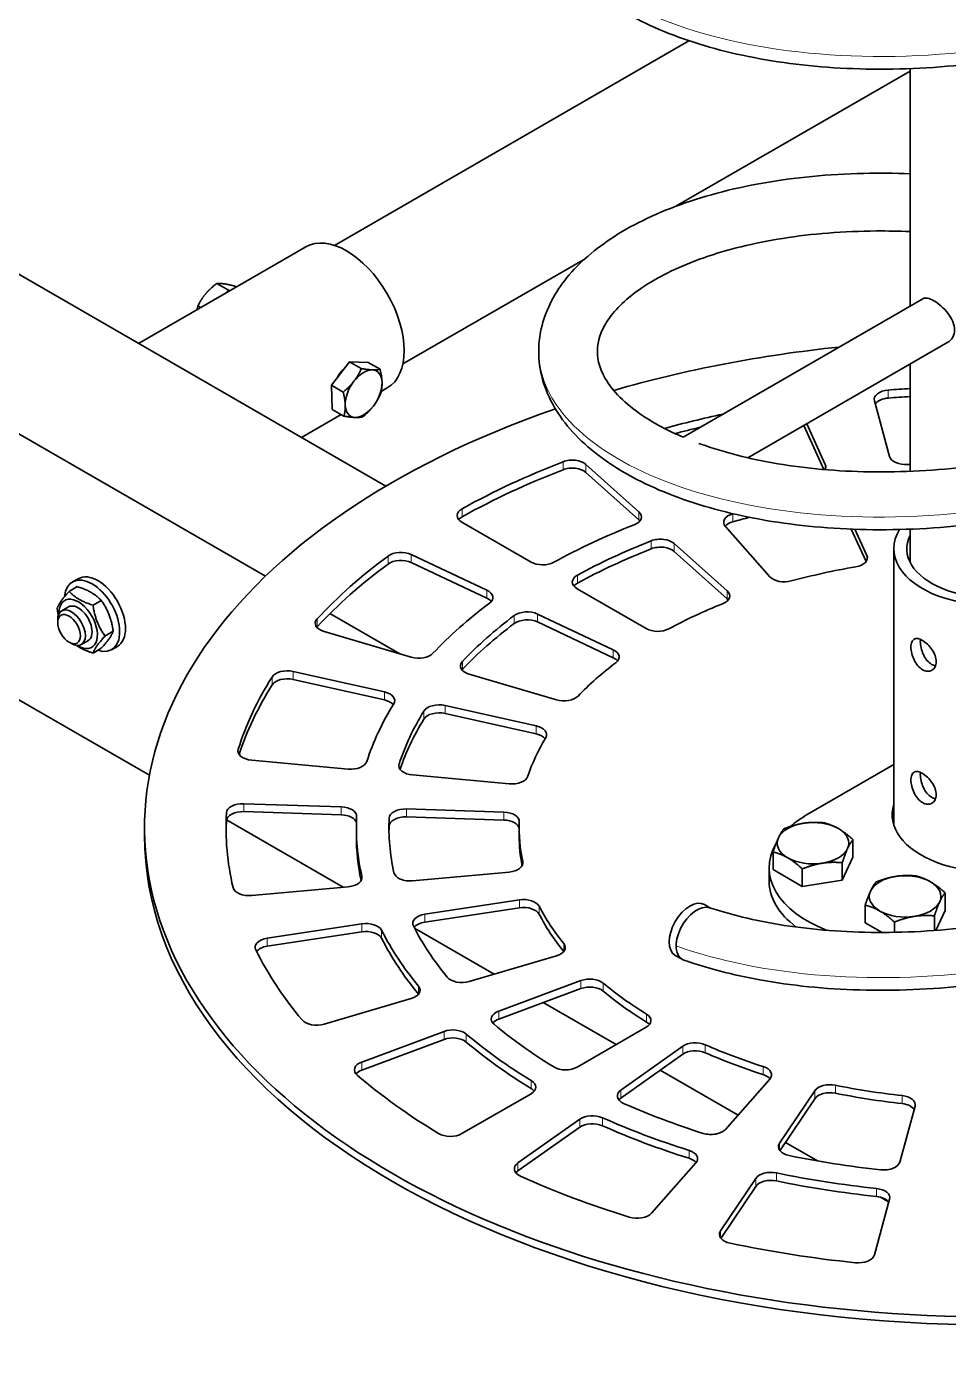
# Model space of a CAD drawing. Header units: millimetres. Extents: x 150 to 6235, y 143 to 4395.
# Drawn here: x 4403.5 to 4686.6, y 1316.3 to 1721.7 of the extents above; entities that cross this region are included whole.
import ezdxf

# ---------------------------------------------------------------- set-up
doc = ezdxf.new("R2010")
doc.units = ezdxf.units.MM
doc.header["$LTSCALE"] = 15
doc.layers.add('AM_0', color=7, linetype='Continuous', lineweight=35)
doc.layers.add('AM_TANG', color=171, linetype='Continuous', lineweight=18, true_color=0x8080ff)

msp = doc.modelspace()

# ---------------------------------------------------------------- linework, layer by layer
at = {"layer": 'AM_0'}
for p, q in [((4606.891, 1717.317), (4498.058, 1654.482)), ((4674.766, 1708.007), (4602.83, 1666.475)), ((4674.766, 1635.847), (4674.766, 1708.76)), ((4296.715, 1705.865), (4513.809, 1580.525)), ((4249.326, 1684.235), (4476.849, 1552.874)), ((4144.644, 1663.023), (4441.275, 1491.763)), ((4437.885, 1624.36), (4489.276, 1654.03)), ((4574.966, 1650.387), (4519.058, 1618.109)), ((4465.515, 1640.701), (4461.919, 1642.777)), ((4467.933, 1641.708), (4467.459, 1641.982)), ((4465.515, 1640.701), (4464.881, 1639.946)), ((4466.055, 1640.624), (4465.515, 1640.701)), ((4678.653, 1638.092), (4605.058, 1595.602)), ((4457.017, 1635.406), (4456.152, 1635.905)), ((4686.378, 1624.712), (4624.965, 1589.255)), ((4497.141, 1611.529), (4502.682, 1618.722)), ((4502.682, 1618.722), (4508.448, 1618.508)), ((4502.682, 1618.722), (4506.278, 1616.646)), ((4508.448, 1618.508), (4512.044, 1616.431)), ((4674.766, 1585.104), (4674.766, 1618.008)), ((4497.367, 1604.121), (4497.141, 1611.529)), ((4497.141, 1611.529), (4500.737, 1609.453)), ((4512.419, 1609.657), (4514.276, 1610.729)), ((4668.489, 1589.625), (4663.794, 1606.737)), ((4487.885, 1595.492), (4500.098, 1602.544)), ((4497.367, 1604.121), (4500.963, 1602.045)), ((4648.337, 1585.653), (4642.153, 1599.179)), ((4643.039, 1599.69), (4648.739, 1587.224)), ((4575.249, 1587.223), (4591.498, 1572.657)), ((4591.498, 1570.208), (4575.249, 1584.773)), ((4558.389, 1557.237), (4537.17, 1569.487)), ((4631.705, 1552.733), (4618.079, 1568.173)), ((4661.251, 1557.406), (4656.706, 1567.348)), ((4657.845, 1567.306), (4661.505, 1559.301)), ((4674.766, 1557.222), (4674.766, 1567.342)), ((4602.332, 1562.947), (4618.585, 1548.378)), ((4669.766, 1476.52), (4669.766, 1561.345)), ((4521.606, 1559.545), (4544.856, 1548.592)), ((4544.856, 1546.142), (4521.606, 1557.095)), ((4618.585, 1545.929), (4602.332, 1560.497)), ((4416.578, 1548.242), (4419.112, 1549.705)), ((4419.408, 1552.141), (4417.641, 1551.12)), ((4593.759, 1536.816), (4572.536, 1549.069)), ((4423.926, 1543.999), (4426.461, 1545.462)), ((4416.398, 1543.475), (4414.329, 1542.28)), ((4496.677, 1541.427), (4518.114, 1529.05)), ((4560.357, 1541.289), (4583.611, 1530.333)), ((4413.086, 1538.657), (4413.086, 1539.534)), ((4583.611, 1527.884), (4560.357, 1538.839)), ((4416.57, 1532.623), (4417.329, 1532.185)), ((4422.398, 1533.083), (4420.329, 1531.888)), ((4427.601, 1534.529), (4430.135, 1535.992)), ((4521.62, 1528.018), (4494.883, 1535.884)), ((4423.926, 1529.302), (4426.461, 1530.765)), ((4431.408, 1531.356), (4429.641, 1530.336)), ((4485.402, 1523.651), (4513.377, 1517.382)), ((4513.377, 1514.933), (4485.402, 1521.202)), ((4566.189, 1514.907), (4539.447, 1522.774)), ((4532.028, 1513.202), (4560.008, 1506.932)), ((4560.008, 1504.483), (4532.028, 1510.753)), ((4502.29, 1493.67), (4472.651, 1496.381)), ((4551.695, 1489.153), (4522.051, 1491.863)), ((4643.197, 1479.695), (4669.766, 1495.034)), ((4470.182, 1483.055), (4500.143, 1482.084)), ((4500.143, 1479.634), (4470.182, 1480.606)), ((4520.118, 1481.436), (4550.085, 1480.465)), ((4439.766, 1473.163), (4439.766, 1475.613)), ((4464.944, 1478.098), (4500.767, 1457.415)), ((4504.766, 1475.613), (4504.766, 1473.163)), ((4550.085, 1478.015), (4520.118, 1478.987)), ((4554.766, 1475.613), (4554.766, 1473.163)), ((4657.234, 1466.61), (4657.234, 1472.014)), ((4632.696, 1462.814), (4632.696, 1468.218)), ((4657.234, 1466.61), (4653.947, 1459.527)), ((4653.947, 1459.527), (4653.947, 1464.93)), ((4551.695, 1462.072), (4522.051, 1459.362)), ((4631.482, 1459.283), (4631.482, 1463.365)), ((4641.678, 1457.629), (4632.696, 1462.814)), ((4641.678, 1457.629), (4641.678, 1463.032)), ((4653.947, 1459.527), (4641.678, 1457.629)), ((4502.29, 1457.555), (4472.651, 1454.844)), ((4685.518, 1450.28), (4685.518, 1455.684)), ((4525.794, 1449.1), (4554.814, 1453.523)), ((4611.676, 1452.074), (4613.528, 1451.004)), ((4660.98, 1446.484), (4660.98, 1451.888)), ((4554.814, 1451.073), (4525.794, 1446.651)), ((4682.231, 1444.118), (4682.231, 1448.6)), ((4685.518, 1450.28), (4682.674, 1444.151)), ((4477.435, 1441.73), (4506.449, 1446.152)), ((4506.449, 1443.703), (4477.435, 1439.281)), ((4522.637, 1444.789), (4547.058, 1430.69)), ((4666.15, 1443.5), (4660.98, 1446.484)), ((4669.962, 1443.54), (4669.962, 1446.702)), ((4566.189, 1436.318), (4539.447, 1428.451)), ((4602.676, 1436.485), (4604.797, 1435.261)), ((4548.499, 1419.359), (4573.732, 1428.743)), ((4521.62, 1423.207), (4494.883, 1415.341)), ((4573.732, 1426.293), (4548.499, 1416.91)), ((4562.139, 1421.982), (4584.507, 1409.068)), ((4506.451, 1403.722), (4531.679, 1413.104)), ((4593.759, 1414.409), (4572.536, 1402.156)), ((4531.679, 1410.655), (4506.451, 1401.273)), ((4586.011, 1395.125), (4604.986, 1408.551)), ((4604.986, 1406.101), (4586.011, 1392.675)), ((4598.093, 1401.224), (4621.957, 1387.446)), ((4631.705, 1398.492), (4618.079, 1383.052)), ((4634.658, 1378.769), (4645.519, 1394.923)), ((4558.389, 1393.988), (4537.17, 1381.738)), ((4645.519, 1392.474), (4634.785, 1376.508)), ((4676.314, 1390.124), (4671.619, 1373.009)), ((4554.391, 1372.752), (4573.362, 1386.175)), ((4573.362, 1383.726), (4554.391, 1370.302)), ((4636.496, 1379.053), (4646.378, 1373.347)), ((4608.996, 1372.76), (4595.373, 1357.323)), ((4616.561, 1351.849), (4627.419, 1368.001)), ((4627.419, 1365.551), (4616.687, 1349.588)), ((4665.646, 1362.223), (4668.09, 1360.812)), ((4668.489, 1361.6), (4663.794, 1344.488))]:
    msp.add_line(p, q, dxfattribs=at)
for centre, major_axis, start_param, end_param in [((4501.776, 1632.38), (-12.5, 21.651), 3.1415927, 6.2831853), ((4699.766, 1475.613), (260, 0), 1.7516944, 2.0331503), ((4502.483, 1611.559), (3.658, 6.335), 1.1462618, 1.5407614), ((4507.009, 1608.946), (4, 6.928), 0.296314, 1.3435116), ((4507.009, 1608.946), (4, 6.928), 5.5323018, 6.5794994), ((4507.009, 1608.946), (-4, -6.928), 4.4851042, 5.5323018), ((4507.009, 1608.946), (4, 6.928), 4.4851042, 5.5323018), ((4668.733, 1607.189), (-5, 0), 4.8477278, 6.4402649), ((4699.766, 1475.613), (235, 0), 1.677381, 1.7061351), ((4699.766, 1475.613), (260, 0), 2.111803, 7.328423), ((4507.009, 1608.946), (-4, -6.928), 5.5323018, 6.5794994), ((4668.733, 1604.739), (-5, 0), 4.8477278, 5.9191426), ((4699.766, 1473.163), (-235, 0), 4.8189737, 4.8477278), ((4507.009, 1608.946), (-4, -6.928), 0.296314, 1.3435116), ((4699.766, 1475.613), (235, 0), 1.9294469, 2.0122718), ((4699.766, 1473.163), (-235, 0), 5.1030111, 5.13868), ((4673.427, 1590.077), (-5, 0), 0.1570796, 1.7028734), ((4699.766, 1475.613), (235, 0), 2.164766, 2.3344536), ((4699.766, 1473.163), (-235, 0), 5.3063586, 5.4760463), ((4571.045, 1585.659), (-5, 0), 3.7138215, 5.3063586), ((4571.045, 1583.21), (5, 0), 0.5722288, 2.164766), ((4643.904, 1586.487), (5, 0), 5.9795516, 6.5412549), ((4699.766, 1475.613), (-195, 0), 4.8409479, 4.844466), ((4540.705, 1571.529), (-5, 0), 5.4760463, 7.0685835), ((4540.705, 1569.079), (5, 0), 2.3344536, 2.7034436), ((4587.295, 1571.094), (5, 0), 5.3096204, 6.8554141), ((4587.295, 1568.645), (5, 0), 0.438149, 0.5722288), ((4622.534, 1569.483), (-5, 0), 5.1592768, 6.7544242), ((4622.534, 1567.034), (5, 0), 2.0142539, 2.7034436), ((4699.766, 1473.163), (-185, 0), 5.1256799, 5.1558465), ((4699.766, 1561.345), (-30, 0), 5.9357608, 10.0104635), ((4699.766, 1475.613), (-195, 0), 5.3096204, 5.4727845), ((4699.766, 1561.345), (26, 0), 2.8633458, 6.5614321), ((4699.766, 1475.613), (185, 0), 2.1708065, 2.3284131), ((4699.766, 1473.163), (-185, 0), 5.3123992, 5.4700058), ((4598.129, 1561.383), (-5, 0), 3.7138215, 5.3123992), ((4598.129, 1558.934), (5, 0), 0.5722288, 2.1708065), ((4699.766, 1475.613), (235, 0), 2.4789253, 2.6486129), ((4699.766, 1473.163), (-235, 0), 5.6205179, 5.7902056), ((4518.444, 1557.308), (-5, 0), 4.0279807, 5.6205179), ((4518.444, 1554.859), (5, 0), 0.8863881, 2.4789253), ((4561.924, 1559.278), (5, 0), 3.9269908, 5.4727845), ((4656.671, 1558.564), (5, 0), 5.003798, 6.5412549), ((4423.641, 1540.728), (-6, 10.392), 2.5616906, 6.9612757), ((4425.408, 1541.749), (-6, 10.392), 3.1415927, 6.2831853), ((4576.071, 1551.11), (-5, 0), 5.4700058, 7.0685835), ((4636.16, 1554.044), (5, 0), 3.6128316, 5.1502884), ((4699.766, 1475.613), (-145, 0), 5.003798, 5.1502884), ((4541.695, 1546.355), (5, 0), 5.6237797, 7.1695734), ((4576.071, 1548.661), (5, 0), 2.3284131, 2.7034436), ((4419.398, 1538.279), (4.15, -7.188), 5.4676953, 10.240268), ((4699.766, 1475.613), (-195, 0), 5.6237797, 5.7869438), ((4541.695, 1543.905), (5, 0), 0.438149, 0.8863881), ((4614.381, 1546.815), (5, 0), 5.3179573, 6.8554141), ((4614.381, 1544.366), (5, 0), 0.438149, 0.5722288), ((4417.329, 1537.084), (3, -5.196), 5.4978803, 10.210083), ((4419.398, 1538.279), (3, -5.196), 6.2747142, 9.4332491), ((4699.766, 1475.613), (185, 0), 2.4849658, 2.6425724), ((4557.196, 1539.052), (-5, 0), 4.0279807, 5.6265584), ((4699.766, 1475.613), (-145, 0), 5.3179573, 5.4644476), ((4497.153, 1538.456), (-5, 0), 5.7902056, 7.3827427), ((4497.153, 1536.007), (5, 0), 2.6486129, 2.7034436), ((4699.766, 1473.163), (-185, 0), 5.6265584, 5.7841651), ((4557.196, 1536.603), (5, 0), 0.8863881, 2.4849658), ((4597.294, 1538.857), (5, 0), 3.9269908, 5.4644476), ((4523.89, 1530.591), (5, 0), 4.2411501, 5.7869438), ((4580.45, 1528.097), (5, 0), 5.6321166, 7.1695734), ((4541.717, 1525.346), (-5, 0), 5.7841651, 7.3827427), ((4541.717, 1522.897), (5, 0), 2.6425724, 2.7034436), ((4699.766, 1475.613), (-145, 0), 5.6321166, 5.7786069), ((4580.45, 1525.647), (5, 0), 0.438149, 0.8863881), ((4699.766, 1475.613), (-235, 0), 5.9346772, 6.1043648), ((4483.593, 1520.96), (-5, 0), 4.34214, 5.9346772), ((4483.593, 1518.51), (-5, 0), 4.34214, 5.9346772), ((4699.766, 1473.163), (-235, 0), 5.9346772, 6.0978726), ((4511.567, 1514.691), (5, 0), 5.9379389, 7.4837327), ((4568.459, 1517.48), (5, 0), 4.2411501, 5.7786069), ((4699.766, 1475.613), (-195, 0), 5.9379389, 6.1011031), ((4511.567, 1512.241), (5, 0), 0.4318464, 1.2005474), ((4530.219, 1510.511), (-5, 0), 4.34214, 5.9407177), ((4699.766, 1475.613), (-185, 0), 5.9407177, 6.0983243), ((4699.766, 1473.163), (-185, 0), 5.9407177, 6.0903264), ((4530.219, 1508.062), (-5, 0), 4.34214, 5.9407177), ((4558.199, 1504.241), (5, 0), 5.9462758, 7.4837327), ((4558.199, 1501.791), (5, 0), 0.4305223, 1.2005474), ((4699.766, 1475.613), (-145, 0), 5.9462758, 6.0927662), ((4473.433, 1499.232), (-5, 0), 6.1043648, 7.696902), ((4503.072, 1496.522), (5, 0), 4.5553093, 6.1011031), ((4522.833, 1494.715), (-5, 0), 6.0983243, 7.696902), ((4552.477, 1492.004), (5, 0), 4.5553093, 6.0927662), ((4699.766, 1475.613), (-235, 0), 6.2488364, 6.4185241), ((4469.902, 1480.173), (-5, 0), 4.6562993, 6.2488364), ((4469.902, 1477.723), (-5, 0), 4.6562993, 6.2488364), ((4499.862, 1479.202), (5, 0), 6.2520982, 7.7978919), ((4499.862, 1476.752), (5, 0), 0.1744906, 1.5147066), ((4519.838, 1478.554), (-5, 0), 4.6562993, 6.254877), ((4549.805, 1477.583), (5, 0), 6.2604351, 7.7978919), ((4671.482, 1463.365), (40, 0), 2.3561945, 2.5594578), ((4699.766, 1479.695), (30.5, 0), 2.9602729, 6.4645051), ((4699.766, 1473.163), (-235, 0), 6.2488364, 6.2741583), ((4699.766, 1475.613), (-195, 0), 6.2520982, 6.4152623), ((4699.766, 1475.613), (-185, 0), 6.254877, 6.4124836), ((4699.766, 1473.163), (-185, 0), 6.254877, 6.2717185), ((4519.838, 1476.105), (-5, 0), 4.6562993, 6.254877), ((4549.805, 1475.133), (5, 0), 0.124686, 1.5147066), ((4699.766, 1475.613), (-145, 0), 6.2604351, 6.4069254), ((4644.965, 1470.918), (-11, 0), 4.9741884, 6.0213859), ((4644.965, 1470.918), (-11, 0), 3.9269908, 4.9741884), ((4699.766, 1475.613), (-30.5, 0), 6.1018655, 6.167005), ((4699.766, 1473.163), (260, 0), 3.1415927, 6.2831853), ((4699.766, 1473.163), (-195, 0), 0, 0.1221925), ((4699.766, 1473.163), (-145, 0), 0, 0.1098719), ((4644.965, 1470.918), (-11, 0), 6.0213859, 7.0685835), ((4644.965, 1470.918), (11, 0), 6.0213859, 7.0685835), ((4671.482, 1463.365), (-40, 0), 5.9574765, 7.2653936), ((4644.965, 1470.918), (11, 0), 4.9741884, 6.0213859), ((4550.913, 1464.924), (5, 0), 4.8694686, 6.4069254), ((4644.965, 1470.918), (11, 0), 3.9269908, 4.9741884), ((4501.508, 1460.406), (5, 0), 4.8694686, 6.4152623), ((4521.268, 1462.213), (-5, 0), 0.1292983, 1.727876), ((4673.249, 1454.588), (-11, 0), 4.9741884, 6.0213859), ((4673.249, 1454.588), (-11, 0), 3.9269908, 4.9741884), ((4471.869, 1457.696), (-5, 0), 0.1353388, 1.727876), ((4671.482, 1459.283), (-40, 0), 0, 0.6578343), ((4673.249, 1454.588), (-11, 0), 6.0213859, 7.0685835), ((4673.249, 1454.588), (11, 0), 6.0213859, 7.0685835), ((4556.09, 1450.731), (5, 0), 0.2914091, 1.8288659), ((4556.09, 1448.282), (5, 0), 0.2914091, 1.8288659), ((4699.766, 1475.613), (-145, 0), 0.2914091, 0.4378994), ((4607.176, 1444.28), (-4.5, -7.794), 3.1415927, 6.2831853), ((4609.297, 1443.055), (4.5, 7.794), 0.1186165, 3.249817), ((4609.297, 1443.055), (-4.5, -7.794), 3.2602091, 6.3914097), ((4673.249, 1454.588), (11, 0), 4.9741884, 6.0213859), ((4527.07, 1446.309), (-5, 0), 4.9704585, 6.5690362), ((4699.766, 1473.163), (-145, 0), 0.2914091, 0.4378908), ((4673.249, 1454.588), (11, 0), 3.9269908, 4.9741884), ((4507.725, 1443.361), (5, 0), 0.2830722, 1.8288659), ((4507.725, 1440.911), (5, 0), 0.2830722, 1.8288659), ((4699.766, 1475.613), (-195, 0), 0.2830722, 0.4462363), ((4699.766, 1475.613), (-185, 0), 0.2858509, 0.4434575), ((4527.07, 1443.859), (5, 0), 1.8288659, 2.7205314), ((4478.711, 1438.939), (-5, 0), 4.9704585, 6.5629957), ((4478.711, 1436.49), (5, 0), 1.8288659, 2.7221834), ((4699.766, 1473.163), (-195, 0), 0.2830722, 0.4462363), ((4563.919, 1438.89), (5, 0), 5.1836279, 6.7210847), ((4699.766, 1475.613), (-235, 0), 0.2798104, 0.4494981), ((4519.35, 1425.779), (5, 0), 5.1836279, 6.7294216), ((4537.177, 1431.023), (5, 0), 3.5850502, 5.1836279), ((4576.439, 1426.316), (-5, 0), 3.747161, 5.2846178), ((4576.439, 1423.866), (5, 0), 0.6055683, 2.1430252), ((4699.766, 1475.613), (145, 0), 3.747161, 3.8936513), ((4519.35, 1423.329), (5, 0), 0.438149, 0.4462363), ((4699.766, 1473.163), (-145, 0), 0.6055683, 0.7520587), ((4551.206, 1416.932), (-5, 0), 5.2846178, 6.8831955), ((4492.613, 1417.913), (5, 0), 3.5910907, 5.1836279), ((4551.206, 1414.483), (5, 0), 2.1430252, 2.7034436), ((4699.766, 1475.613), (-185, 0), 0.6000102, 0.7576168), ((4590.223, 1416.451), (5, 0), 5.4977871, 7.035244), ((4590.223, 1414.001), (5, 0), 0.438149, 0.7520587), ((4534.387, 1410.677), (-5, 0), 3.7388241, 5.2846178), ((4534.387, 1408.228), (5, 0), 0.5972314, 2.1430252), ((4699.766, 1475.613), (195, 0), 3.7388241, 3.9019882), ((4699.766, 1473.163), (-195, 0), 0.5972314, 0.7603956), ((4608.86, 1406.726), (-5, 0), 4.0613203, 5.5987771), ((4608.86, 1404.276), (5, 0), 0.9197276, 2.4571844), ((4699.766, 1475.613), (145, 0), 4.0613203, 4.2078106), ((4509.159, 1401.296), (-5, 0), 5.2846178, 6.877155), ((4699.766, 1473.163), (-145, 0), 0.9197276, 1.0662179), ((4509.159, 1398.846), (5, 0), 2.1430252, 2.7034436), ((4699.766, 1475.613), (-235, 0), 0.5939697, 0.7636573), ((4569, 1404.197), (5, 0), 3.8992095, 5.4977871), ((4627.25, 1399.803), (5, 0), 5.8119464, 7.3494032), ((4627.25, 1397.353), (5, 0), 0.438149, 1.0662179), ((4554.853, 1396.03), (5, 0), 5.4977871, 7.0435809), ((4554.853, 1393.58), (5, 0), 0.438149, 0.7603956), ((4589.885, 1393.3), (-5, 0), 5.5987771, 7.1973547), ((4650.18, 1393.879), (-5, 0), 4.3754795, 5.9129363), ((4650.18, 1391.429), (-5, 0), 4.3754795, 5.9129363), ((4699.766, 1475.613), (145, 0), 4.3754795, 4.5219698), ((4589.885, 1390.85), (5, 0), 2.4571844, 2.7034436), ((4699.766, 1475.613), (-185, 0), 0.9141694, 1.0717761), ((4699.766, 1473.163), (-145, 0), 1.2338869, 1.3803772), ((4671.375, 1390.575), (5, 0), 6.1261057, 7.6635625), ((4671.375, 1388.126), (5, 0), 0.3640427, 1.3803772), ((4577.236, 1384.35), (-5, 0), 4.0529833, 5.5987771), ((4699.766, 1475.613), (195, 0), 4.0529833, 4.2161475), ((4577.236, 1381.901), (5, 0), 0.9113907, 2.4571844), ((4699.766, 1473.163), (-195, 0), 0.9113907, 1.0745548), ((4613.624, 1384.363), (5, 0), 4.2133687, 5.8119464), ((4533.634, 1383.779), (5, 0), 3.90525, 5.4977871), ((4639.32, 1377.724), (-5, 0), 5.9129363, 7.511514), ((4604.541, 1374.071), (5, 0), 5.8119464, 7.3577401), ((4699.766, 1475.613), (-185, 0), 1.2283287, 1.3859353), ((4558.265, 1370.927), (-5, 0), 5.5987771, 7.1913142), ((4558.265, 1368.477), (5, 0), 2.4571844, 2.7034436), ((4604.541, 1371.621), (5, 0), 0.438149, 1.0745548), ((4632.08, 1366.956), (-5, 0), 4.3671426, 5.9129363), ((4666.68, 1373.46), (5, 0), 4.527528, 6.1261057), ((4699.766, 1475.613), (-235, 0), 0.9081289, 1.0778166), ((4632.08, 1364.507), (-5, 0), 4.3671426, 5.9129363), ((4699.766, 1475.613), (195, 0), 4.3671426, 4.5303067), ((4699.766, 1473.163), (-195, 0), 1.22555, 1.3887141), ((4663.55, 1362.051), (5, 0), 6.1261057, 7.6718994), ((4663.55, 1359.602), (5, 0), 0.3640427, 1.3887141), ((4590.918, 1358.634), (5, 0), 4.2194092, 5.8119464), ((4621.222, 1350.805), (-5, 0), 5.9129363, 7.5054735), ((4699.766, 1475.613), (-235, 0), 1.2222882, 1.3919759), ((4658.856, 1344.939), (5, 0), 4.5335685, 6.1261057)]:
    msp.add_ellipse(centre, major_axis=major_axis, ratio=0.5773503, start_param=start_param, end_param=end_param, dxfattribs=at)
msp.add_ellipse((4416.57, 1536.646), major_axis=(-2.463, 4.266), ratio=0.5773503, dxfattribs=at)
for points, knots in [([(4815.976, 1904.743), (4822.902, 1897.973), (4828.92, 1890.663), (4838.881, 1875.034), (4842.784, 1866.573), (4847.586, 1850.114), (4848.757, 1842.051), (4848.757, 1825.388), (4847.392, 1816.685), (4842.088, 1799.863), (4838.118, 1791.631), (4827.865, 1775.994), (4821.489, 1768.493), (4806.756, 1754.601), (4798.281, 1748.13), (4779.847, 1736.573), (4769.761, 1731.417), (4748.717, 1722.673), (4737.62, 1719.025), (4715.203, 1713.368), (4703.734, 1711.317), (4681.208, 1708.83), (4670.002, 1708.375), (4648.594, 1708.979), (4638.252, 1710.042), (4619.088, 1713.525), (4610.144, 1715.971), (4594.186, 1722.051), (4587.077, 1725.728), (4575.142, 1734.162), (4570.232, 1738.991), (4563.301, 1749.553), (4561.198, 1755.394), (4560.778, 1761.986), (4560.757, 1762.656), (4560.757, 1765.338), (4560.951, 1767.352), (4562.344, 1774.597), (4564.696, 1779.668), (4571.569, 1788.999), (4576.203, 1793.317), (4587.672, 1801.25), (4594.734, 1804.845), (4610.746, 1810.871), (4619.839, 1813.312), (4639.287, 1816.744), (4649.764, 1817.764), (4665.24, 1818.112), (4669.975, 1818.074), (4674.766, 1817.892)], [318.3544088, 318.3544088, 318.3544088, 318.3544088, 321.6685151, 321.6685151, 325.1331289, 325.1331289, 328.277649, 328.277649, 331.6689995, 331.6689995, 335.0581352, 335.0581352, 338.4862353, 338.4862353, 341.9511411, 341.9511411, 345.428275, 345.428275, 348.900744, 348.900744, 352.3643658, 352.3643658, 355.82205, 355.82205, 359.2801233, 359.2801233, 362.7476606, 362.7476606, 366.2359674, 366.2359674, 369.7441, 369.7441, 373.1746518, 373.1746518, 373.562137, 373.562137, 374.7258597, 374.7258597, 377.810456, 377.810456, 381.0105757, 381.0105757, 384.4505819, 384.4505819, 387.958314, 387.958314, 391.446712, 391.446712, 392.9420754, 392.9420754, 392.9420754, 392.9420754]), ([(4815.976, 1763.326), (4822.902, 1756.556), (4828.92, 1749.246), (4838.881, 1733.617), (4842.784, 1725.156), (4847.586, 1708.697), (4848.757, 1700.634), (4848.757, 1683.971), (4847.392, 1675.267), (4842.088, 1658.446), (4838.118, 1650.214), (4827.865, 1634.577), (4821.489, 1627.076), (4806.756, 1613.184), (4798.281, 1606.712), (4779.847, 1595.156), (4769.761, 1590), (4748.717, 1581.256), (4737.62, 1577.608), (4715.203, 1571.951), (4703.734, 1569.9), (4681.208, 1567.413), (4670.002, 1566.958), (4648.594, 1567.562), (4638.252, 1568.624), (4619.088, 1572.108), (4610.144, 1574.553), (4594.186, 1580.633), (4587.077, 1584.311), (4575.142, 1592.744), (4570.232, 1597.574), (4563.301, 1608.136), (4561.198, 1613.977), (4560.778, 1620.568), (4560.757, 1621.238), (4560.757, 1623.921), (4560.951, 1625.935), (4562.344, 1633.18), (4564.696, 1638.25), (4571.569, 1647.582), (4576.203, 1651.9), (4587.672, 1659.833), (4594.734, 1663.428), (4610.746, 1669.454), (4619.839, 1671.895), (4639.287, 1675.327), (4649.764, 1676.346), (4665.24, 1676.694), (4669.975, 1676.657), (4674.766, 1676.475)], [408.9291835, 408.9291835, 408.9291835, 408.9291835, 412.2432927, 412.2432927, 415.7079064, 415.7079064, 418.8524238, 418.8524238, 422.2437742, 422.2437742, 425.63291, 425.63291, 429.0610101, 429.0610101, 432.5259158, 432.5259158, 436.0030497, 436.0030497, 439.4755188, 439.4755188, 442.9391406, 442.9391406, 446.3968248, 446.3968248, 449.854898, 449.854898, 453.3224354, 453.3224354, 456.8107422, 456.8107422, 460.3188748, 460.3188748, 463.7494265, 463.7494265, 464.1369118, 464.1369118, 465.3006344, 465.3006344, 468.3852307, 468.3852307, 471.5853504, 471.5853504, 475.0253566, 475.0253566, 478.5330887, 478.5330887, 482.0214867, 482.0214867, 483.5168501, 483.5168501, 483.5168501, 483.5168501]), ([(4609.956, 1593.661), (4610.148, 1593.591), (4610.34, 1593.521), (4617.47, 1590.955), (4625.462, 1588.89), (4642.87, 1585.97), (4652.43, 1585.103), (4672.349, 1584.784), (4682.862, 1585.337), (4703.989, 1587.942), (4714.761, 1590.019), (4735.697, 1595.635), (4746.019, 1599.217), (4765.387, 1607.694), (4774.582, 1612.65), (4791.123, 1623.613), (4798.6, 1629.701), (4811.287, 1642.59), (4816.595, 1649.484), (4824.735, 1663.645), (4827.617, 1671.013), (4830.846, 1685.891), (4831.181, 1693.51), (4829.243, 1708.673), (4826.911, 1716.33), (4819.69, 1731.088), (4814.766, 1738.301), (4806.734, 1747.286), (4804.624, 1749.464), (4802.396, 1751.596)], [81.9111999, 81.9111999, 81.9111999, 81.9111999, 81.9997753, 81.9997753, 85.1885975, 85.1885975, 88.4100757, 88.4100757, 91.6533227, 91.6533227, 94.9056421, 94.9056421, 98.157604, 98.157604, 101.4025953, 101.4025953, 104.6374904, 104.6374904, 107.8669257, 107.8669257, 111.1120429, 111.1120429, 114.4091889, 114.4091889, 117.7545381, 117.7545381, 121.0693277, 121.0693277, 122.1533323, 122.1533323, 122.1533323, 122.1533323]), ([(4674.766, 1658.713), (4671.283, 1658.856), (4667.838, 1658.917), (4654.367, 1658.834), (4644.635, 1658.047), (4626.813, 1655.234), (4618.585, 1653.188), (4604.339, 1648.202), (4598.201, 1645.225), (4588.54, 1638.915), (4584.936, 1635.543), (4580.25, 1629.15), (4579.117, 1626.155), (4578.509, 1620.197), (4579.165, 1617.069), (4583.346, 1609.915), (4587.186, 1605.892), (4596.193, 1599.847), (4600.345, 1597.617), (4605.061, 1595.6)], [54.2336536, 54.2336536, 54.2336536, 54.2336536, 55.3268478, 55.3268478, 58.5795232, 58.5795232, 61.8242002, 61.8242002, 65.0480685, 65.0480685, 68.2390099, 68.2390099, 71.4384421, 71.4384421, 75.0144594, 75.0144594, 78.775707, 78.775707, 81.127773, 81.127773, 81.127773, 81.127773]), ([(4678.653, 1638.092), (4679.027, 1638.308), (4679.524, 1638.374), (4680.708, 1638.15), (4681.398, 1637.861), (4682.779, 1637.064), (4683.557, 1636.505), (4685.062, 1635.176), (4685.787, 1634.405), (4686.968, 1632.858), (4687.504, 1631.978), (4688.229, 1630.199), (4688.415, 1629.299), (4688.415, 1628.501)], [2.9307331, 2.9307331, 2.9307331, 2.9307331, 3.2237471, 3.2237471, 3.5167611, 3.5167611, 3.8097751, 3.8097751, 4.1027892, 4.1027892, 4.395902, 4.395902, 4.6890148, 4.6890148, 4.6890148, 4.6890148]), ([(4688.415, 1628.501), (4688.415, 1627.703), (4688.229, 1626.909), (4687.504, 1625.584), (4686.968, 1625.053), (4686.378, 1624.712)], [0, 0, 0, 0, 0.29311283, 0.29311283, 0.58622566, 0.58622566, 0.58622566, 0.58622566]), ([(4815.976, 1621.909), (4822.902, 1615.138), (4828.92, 1607.828), (4838.881, 1592.199), (4842.784, 1583.739), (4847.586, 1567.28), (4848.757, 1559.217), (4848.757, 1542.554), (4847.392, 1533.85), (4842.088, 1517.028), (4838.118, 1508.796), (4827.865, 1493.159), (4821.489, 1485.659), (4806.756, 1471.767), (4798.281, 1465.295), (4779.847, 1453.739), (4769.761, 1448.583), (4748.717, 1439.838), (4737.62, 1436.19), (4715.203, 1430.534), (4703.734, 1428.483), (4681.208, 1425.996), (4670.002, 1425.541), (4648.594, 1426.145), (4638.252, 1427.207), (4620.317, 1430.467), (4612.45, 1432.519), (4605.31, 1435.026)], [499.5039582, 499.5039582, 499.5039582, 499.5039582, 502.8180674, 502.8180674, 506.2826811, 506.2826811, 509.4271986, 509.4271986, 512.818549, 512.818549, 516.2076847, 516.2076847, 519.6357849, 519.6357849, 523.1006906, 523.1006906, 526.5778245, 526.5778245, 530.0502935, 530.0502935, 533.5139153, 533.5139153, 536.9715995, 536.9715995, 540.4296728, 540.4296728, 543.4529515, 543.4529515, 543.4529515, 543.4529515]), ([(4498.83, 1613.722), (4499.118, 1614.336), (4499.489, 1614.95), (4500.227, 1615.843), (4500.567, 1616.167), (4500.913, 1616.425)], [1.2521213, 1.2521213, 1.2521213, 1.2521213, 1.45537158, 1.45537158, 1.60262694, 1.60262694, 1.60262694, 1.60262694]), ([(4613.233, 1451.102), (4620.509, 1448.69), (4628.836, 1446.746), (4646.759, 1444.145), (4656.489, 1443.465), (4676.655, 1443.537), (4687.247, 1444.298), (4708.432, 1447.322), (4719.183, 1449.611), (4739.983, 1455.638), (4750.187, 1459.421), (4769.234, 1468.27), (4778.223, 1473.399), (4794.285, 1484.667), (4801.483, 1490.888), (4813.573, 1503.992), (4818.555, 1510.971), (4826.03, 1525.26), (4828.565, 1532.673), (4831.093, 1547.616), (4831.066, 1555.258), (4828.391, 1570.416), (4825.686, 1578.045), (4817.757, 1592.672), (4812.501, 1599.782), (4804.943, 1607.69), (4803.691, 1608.942), (4802.397, 1610.179)], [0, 0, 0, 0, 3.228802, 3.228802, 6.4535798, 6.4535798, 9.6987791, 9.6987791, 12.9515424, 12.9515424, 16.2028716, 16.2028716, 19.44654, 19.44654, 22.6801333, 22.6801333, 25.9099932, 25.9099932, 29.1601379, 29.1601379, 32.4662483, 32.4662483, 35.8125937, 35.8125937, 39.1184508, 39.1184508, 39.7481218, 39.7481218, 39.7481218, 39.7481218]), ([(4678.553, 1524.194), (4678.063, 1524.477), (4677.56, 1524.902), (4676.67, 1525.952), (4676.281, 1526.577), (4675.682, 1527.823), (4675.431, 1528.528), (4675.102, 1529.903), (4675.023, 1530.572), (4675.023, 1531.703), (4675.102, 1532.237), (4675.431, 1533.075), (4675.682, 1533.378), (4676.281, 1533.724), (4676.67, 1533.79), (4677.56, 1533.657), (4678.063, 1533.458), (4678.553, 1533.176)], [0.830734, 0.830734, 0.830734, 0.830734, 1.0384135, 1.0384135, 1.2460929, 1.2460929, 1.4537805, 1.4537805, 1.6614681, 1.6614681, 1.8691557, 1.8691557, 2.0768433, 2.0768433, 2.2845227, 2.2845227, 2.4922021, 2.4922021, 2.4922021, 2.4922021]), ([(4677.947, 1533.478), (4677.921, 1533.263), (4677.908, 1533.036), (4677.908, 1532.238), (4677.984, 1531.566), (4678.302, 1530.185), (4678.546, 1529.476), (4679.13, 1528.223), (4679.511, 1527.594), (4680.391, 1526.537), (4680.891, 1526.11), (4681.764, 1525.606), (4682.178, 1525.451), (4682.588, 1525.382)], [1.5774102, 1.5774102, 1.5774102, 1.5774102, 1.6628389, 1.6628389, 1.870701, 1.870701, 2.0785632, 2.0785632, 2.2864108, 2.2864108, 2.4942583, 2.4942583, 2.6565136, 2.6565136, 2.6565136, 2.6565136]), ([(4678.553, 1533.176), (4679.042, 1532.893), (4679.582, 1532.489), (4680.608, 1531.517), (4681.092, 1530.947), (4681.871, 1529.805), (4682.219, 1529.156), (4682.684, 1527.86), (4682.801, 1527.212), (4682.801, 1526.647), (4682.801, 1526.082), (4682.684, 1525.525), (4682.219, 1524.609), (4681.871, 1524.25), (4681.092, 1523.8), (4680.608, 1523.679), (4679.582, 1523.734), (4679.042, 1523.911), (4678.553, 1524.194)], [2.4922021, 2.4922021, 2.4922021, 2.4922021, 2.6998816, 2.6998816, 2.907561, 2.907561, 3.1152486, 3.1152486, 3.3229362, 3.3229362, 3.3229362, 3.5306238, 3.5306238, 3.7383114, 3.7383114, 3.9459908, 3.9459908, 4.1536702, 4.1536702, 4.1536702, 4.1536702]), ([(4678.553, 1483.369), (4678.063, 1483.652), (4677.56, 1484.077), (4676.67, 1485.128), (4676.281, 1485.753), (4675.682, 1486.999), (4675.431, 1487.703), (4675.102, 1489.078), (4675.023, 1489.748), (4675.023, 1490.878), (4675.102, 1491.413), (4675.431, 1492.25), (4675.682, 1492.553), (4676.281, 1492.899), (4676.67, 1492.965), (4677.56, 1492.832), (4678.063, 1492.633), (4678.553, 1492.351)], [0.830734, 0.830734, 0.830734, 0.830734, 1.0384135, 1.0384135, 1.2460929, 1.2460929, 1.4537805, 1.4537805, 1.6614681, 1.6614681, 1.8691557, 1.8691557, 2.0768433, 2.0768433, 2.2845227, 2.2845227, 2.4922021, 2.4922021, 2.4922021, 2.4922021]), ([(4677.947, 1492.653), (4677.921, 1492.438), (4677.908, 1492.211), (4677.908, 1491.413), (4677.984, 1490.741), (4678.302, 1489.36), (4678.546, 1488.651), (4679.13, 1487.398), (4679.511, 1486.769), (4680.391, 1485.712), (4680.891, 1485.285), (4681.764, 1484.781), (4682.178, 1484.626), (4682.588, 1484.557)], [1.5774102, 1.5774102, 1.5774102, 1.5774102, 1.6628389, 1.6628389, 1.870701, 1.870701, 2.0785632, 2.0785632, 2.2864108, 2.2864108, 2.4942583, 2.4942583, 2.6565136, 2.6565136, 2.6565136, 2.6565136]), ([(4678.553, 1492.351), (4679.042, 1492.068), (4679.582, 1491.665), (4680.608, 1490.692), (4681.092, 1490.122), (4681.871, 1488.98), (4682.219, 1488.331), (4682.684, 1487.035), (4682.801, 1486.387), (4682.801, 1485.822), (4682.801, 1485.257), (4682.684, 1484.701), (4682.219, 1483.784), (4681.871, 1483.425), (4681.092, 1482.975), (4680.608, 1482.854), (4679.582, 1482.91), (4679.042, 1483.087), (4678.553, 1483.369)], [2.4922021, 2.4922021, 2.4922021, 2.4922021, 2.6998816, 2.6998816, 2.907561, 2.907561, 3.1152486, 3.1152486, 3.3229362, 3.3229362, 3.3229362, 3.5306238, 3.5306238, 3.7383114, 3.7383114, 3.9459908, 3.9459908, 4.1536702, 4.1536702, 4.1536702, 4.1536702])]:
    msp.add_open_spline(points, degree=3, knots=knots, dxfattribs=at)
for points, weights in [([(4461.919, 1642.777), (4459.868, 1641.228), (4458.53, 1639.633)], [1, 1.0379548493, 1]), ([(4464.184, 1642.671), (4462.898, 1642.856), (4461.919, 1642.777)], [1, 1.0379548493, 1]), ([(4467.459, 1641.982), (4465.469, 1642.487), (4464.184, 1642.671)], [1, 1.0379548493, 1]), ([(4458.53, 1639.633), (4457.192, 1638.038), (4456.152, 1635.905)], [1, 1.0379548493, 1]), ([(4456.152, 1635.905), (4455.959, 1635.303), (4455.829, 1634.72)], [1, 1.01263074055, 1.01685488169]), ([(4504.013, 1612.758), (4505.299, 1614.427), (4506.278, 1616.646)], [1, 1.0379548493, 1]), ([(4506.278, 1616.646), (4508.328, 1616.297), (4509.666, 1616.247)], [1, 1.0379548493, 1]), ([(4509.666, 1616.247), (4511.004, 1616.197), (4512.044, 1616.431)], [1, 1.0379548493, 1]), ([(4512.044, 1616.431), (4512.61, 1614.155), (4512.662, 1612.436)], [1, 1.0379548493, 1]), ([(4500.737, 1609.453), (4502.727, 1611.088), (4504.013, 1612.758)], [1, 1.0379548493, 1]), ([(4501.355, 1605.457), (4501.303, 1607.176), (4500.737, 1609.453)], [1, 1.0379548493, 1]), ([(4512.662, 1612.436), (4512.714, 1610.717), (4512.27, 1609.024)], [1, 1.0379548493, 1]), ([(4500.963, 1602.045), (4501.407, 1603.738), (4501.355, 1605.457)], [1, 1.0379548493, 1]), ([(4512.27, 1609.024), (4511.29, 1606.804), (4510.004, 1605.135)], [1, 1.0379548493, 1]), ([(4504.351, 1601.646), (4503.013, 1601.696), (4500.963, 1602.045)], [1, 1.0379548493, 1]), ([(4506.729, 1601.83), (4505.689, 1601.596), (4504.351, 1601.646)], [1, 1.0379548493, 1]), ([(4510.004, 1605.135), (4508.719, 1603.466), (4506.729, 1601.83)], [1, 1.0379548493, 1]), ([(4426.461, 1545.462), (4423.847, 1548.196), (4419.112, 1549.705)], [1, 1.15470053838, 1]), ([(4412.904, 1543.014), (4413.68, 1545.016), (4416.578, 1548.242)], [1, 1.15470053838, 1]), ([(4416.578, 1548.242), (4419.192, 1545.508), (4423.926, 1543.999)], [1, 1.15470053838, 1]), ([(4430.135, 1535.992), (4429.358, 1541.34), (4426.461, 1545.462)], [1, 1.15470053838, 1]), ([(4413.287, 1540.906), (4413.067, 1541.893), (4412.904, 1543.014)], [1.04702325838, 1.02891678439, 1]), ([(4423.926, 1543.999), (4424.703, 1538.652), (4427.601, 1534.529)], [1, 1.15470053838, 1]), ([(4427.601, 1534.529), (4424.703, 1531.303), (4423.926, 1529.302)], [1, 1.15470053838, 1]), ([(4426.461, 1530.765), (4429.358, 1533.991), (4430.135, 1535.992)], [1, 1.15470053838, 1]), ([(4423.926, 1529.302), (4420.781, 1530.304), (4418.819, 1531.637)], [1, 1.09769199011, 1.07200076473]), ([(4635.984, 1475.301), (4639.271, 1476.612), (4642.118, 1477.052)], [1, 1.0379548493, 1]), ([(4642.118, 1477.052), (4644.965, 1477.493), (4648.253, 1477.199)], [1, 1.0379548493, 1]), ([(4648.253, 1477.199), (4650.659, 1476.612), (4652.743, 1475.408)], [1, 1.0379548493, 1]), ([(4632.696, 1468.218), (4633.577, 1470.918), (4634.34, 1472.561)], [1, 1.0379548493, 1]), ([(4634.34, 1472.561), (4635.103, 1474.205), (4635.984, 1475.301)], [1, 1.0379548493, 1]), ([(4652.743, 1475.408), (4654.827, 1474.205), (4657.234, 1472.014)], [1, 1.0379548493, 1]), ([(4657.234, 1472.014), (4656.353, 1470.918), (4655.59, 1469.274)], [1, 1.0379548493, 1]), ([(4637.187, 1466.427), (4635.103, 1467.63), (4632.696, 1468.218)], [1, 1.0379548493, 1]), ([(4655.59, 1469.274), (4654.827, 1467.63), (4653.947, 1464.93)], [1, 1.0379548493, 1]), ([(4641.678, 1463.032), (4639.271, 1465.224), (4637.187, 1466.427)], [1, 1.0379548493, 1]), ([(4647.812, 1464.783), (4644.965, 1464.343), (4641.678, 1463.032)], [1, 1.0379548493, 1]), ([(4653.947, 1464.93), (4650.659, 1465.224), (4647.812, 1464.783)], [1, 1.0379548493, 1]), ([(4664.268, 1458.971), (4667.555, 1460.282), (4670.402, 1460.722)], [1, 1.0379548493, 1]), ([(4670.402, 1460.722), (4673.249, 1461.163), (4676.537, 1460.869)], [1, 1.0379548493, 1]), ([(4676.537, 1460.869), (4678.943, 1460.282), (4681.028, 1459.079)], [1, 1.0379548493, 1]), ([(4660.98, 1451.888), (4661.861, 1454.588), (4662.624, 1456.232)], [1, 1.0379548493, 1]), ([(4662.624, 1456.232), (4663.387, 1457.875), (4664.268, 1458.971)], [1, 1.0379548493, 1]), ([(4681.028, 1459.079), (4683.112, 1457.875), (4685.518, 1455.684)], [1, 1.0379548493, 1]), ([(4685.518, 1455.684), (4684.637, 1454.588), (4683.875, 1452.944)], [1, 1.0379548493, 1]), ([(4665.471, 1450.097), (4663.387, 1451.3), (4660.98, 1451.888)], [1, 1.0379548493, 1]), ([(4683.875, 1452.944), (4683.112, 1451.3), (4682.231, 1448.6)], [1, 1.0379548493, 1]), ([(4669.962, 1446.702), (4667.555, 1448.894), (4665.471, 1450.097)], [1, 1.0379548493, 1]), ([(4676.096, 1448.453), (4673.249, 1448.013), (4669.962, 1446.702)], [1, 1.0379548493, 1]), ([(4682.231, 1448.6), (4678.943, 1448.894), (4676.096, 1448.453)], [1, 1.0379548493, 1])]:
    msp.add_rational_spline(points, weights, degree=2, dxfattribs=at)
at = {"layer": 'AM_TANG'}
for p, q in [((4668.058, 1607.6), (4668.058, 1610.049)), ((4568.247, 1588.052), (4568.247, 1585.602)), ((4575.249, 1584.773), (4575.249, 1587.223)), ((4648.739, 1587.224), (4648.739, 1585.75)), ((4537.247, 1571.164), (4537.247, 1573.614)), ((4591.498, 1572.657), (4591.498, 1570.208)), ((4620.389, 1569.641), (4620.389, 1572.083)), ((4595.305, 1563.766), (4595.305, 1561.316)), ((4602.332, 1560.497), (4602.332, 1562.947)), ((4514.503, 1559.084), (4514.503, 1556.635)), ((4521.606, 1557.095), (4521.606, 1559.545)), ((4661.505, 1559.301), (4661.505, 1557.827)), ((4572.635, 1550.758), (4572.635, 1553.207)), ((4544.856, 1548.592), (4544.856, 1546.142)), ((4618.585, 1548.378), (4618.585, 1545.929)), ((4553.236, 1540.814), (4553.236, 1538.365)), ((4560.357, 1538.839), (4560.357, 1541.289)), ((4492.748, 1537.373), (4492.748, 1539.822)), ((4583.611, 1530.333), (4583.611, 1527.884)), ((4537.326, 1524.279), (4537.326, 1526.728)), ((4478.893, 1521.946), (4478.893, 1519.496)), ((4485.402, 1521.202), (4485.402, 1523.651)), ((4513.377, 1517.382), (4513.377, 1514.933)), ((4532.028, 1510.753), (4532.028, 1513.202)), ((4525.509, 1511.481), (4525.509, 1509.031)), ((4560.008, 1506.932), (4560.008, 1504.483)), ((4468.513, 1498.718), (4468.513, 1499.745)), ((4517.918, 1494.184), (4517.918, 1495.245)), ((4464.904, 1480.272), (4464.904, 1477.822)), ((4470.182, 1480.606), (4470.182, 1483.055)), ((4500.143, 1482.084), (4500.143, 1479.634)), ((4520.118, 1478.987), (4520.118, 1481.436)), ((4550.085, 1480.465), (4550.085, 1478.015)), ((4514.84, 1478.636), (4514.84, 1476.186)), ((4555.875, 1465.28), (4555.875, 1464.567)), ((4506.464, 1460.786), (4506.464, 1460.026)), ((4554.814, 1453.523), (4554.814, 1451.073)), ((4560.879, 1449.111), (4560.879, 1451.561)), ((4525.794, 1446.651), (4525.794, 1449.1)), ((4506.449, 1446.152), (4506.449, 1443.703)), ((4512.526, 1441.718), (4512.526, 1444.167)), ((4477.435, 1439.281), (4477.435, 1441.73)), ((4568.447, 1440.114), (4568.447, 1437.666)), ((4523.861, 1427.025), (4523.861, 1424.575)), ((4573.732, 1428.743), (4573.732, 1426.293)), ((4580.55, 1425.51), (4580.55, 1427.959)), ((4548.499, 1416.91), (4548.499, 1419.359)), ((4593.875, 1418.423), (4593.875, 1415.973)), ((4531.679, 1413.104), (4531.679, 1410.655)), ((4538.521, 1409.851), (4538.521, 1412.301)), ((4604.986, 1408.551), (4604.986, 1406.101)), ((4611.891, 1406.572), (4611.891, 1409.022)), ((4506.451, 1401.273), (4506.451, 1403.722)), ((4629.667, 1402.33), (4629.667, 1399.88)), ((4558.476, 1398.019), (4558.476, 1395.57)), ((4586.011, 1392.675), (4586.011, 1395.125)), ((4645.519, 1394.923), (4645.519, 1392.474)), ((4651.833, 1394.154), (4651.833, 1396.603)), ((4672.322, 1393.41), (4672.322, 1390.96)), ((4580.3, 1384.182), (4580.3, 1386.632)), ((4573.362, 1386.175), (4573.362, 1383.726)), ((4634.658, 1376.68), (4634.658, 1378.769)), ((4606.922, 1376.609), (4606.922, 1374.16)), ((4554.391, 1370.302), (4554.391, 1372.752)), ((4627.419, 1368.001), (4627.419, 1365.551)), ((4633.772, 1367.223), (4633.772, 1369.673)), ((4664.456, 1364.89), (4664.456, 1362.441)), ((4616.561, 1349.76), (4616.561, 1351.849))]:
    msp.add_line(p, q, dxfattribs=at)
for points, knots in [([(4560.764, 1763.325), (4560.762, 1760.524), (4561.219, 1757.722), (4562.138, 1754.957), (4564.81, 1746.924), (4571.388, 1739.21), (4581.353, 1732.665), (4591.161, 1726.223), (4604.241, 1720.922), (4619.588, 1717.398), (4634.695, 1713.929), (4651.986, 1712.185), (4670.173, 1712.516), (4688.127, 1712.842), (4706.94, 1715.191), (4725.247, 1719.601), (4743.553, 1724.011), (4761.338, 1730.481), (4777.312, 1738.751), (4793.284, 1747.02), (4807.435, 1757.086), (4818.735, 1768.426), (4830.035, 1779.765), (4838.477, 1792.373), (4843.45, 1805.544), (4846.966, 1814.856), (4848.746, 1824.445), (4848.751, 1834.034)], [11.7809725, 11.7809725, 11.7809725, 11.7809725, 11.9195985, 11.9195985, 11.9195985, 12.3224034, 12.3224034, 12.3224034, 12.7189144, 12.7189144, 12.7189144, 13.10923, 13.10923, 13.10923, 13.4945504, 13.4945504, 13.4945504, 13.8798264, 13.8798264, 13.8798264, 14.2650587, 14.2650587, 14.2650587, 14.650248, 14.650248, 14.650248, 14.9225651, 14.9225651, 14.9225651, 14.9225651]), ([(4560.762, 1621.909), (4560.768, 1616.422), (4562.537, 1610.935), (4566.031, 1605.724), (4570.981, 1598.343), (4579.388, 1591.522), (4590.645, 1585.963), (4601.902, 1580.404), (4616, 1576.113), (4631.92, 1573.608), (4647.839, 1571.103), (4665.569, 1570.388), (4683.828, 1571.724), (4702.086, 1573.06), (4720.859, 1576.447), (4738.79, 1581.85), (4756.72, 1587.252), (4773.796, 1594.667), (4788.782, 1603.768), (4803.767, 1612.869), (4816.652, 1623.65), (4826.506, 1635.542), (4836.359, 1647.433), (4843.174, 1660.427), (4846.458, 1673.794), (4847.986, 1680.016), (4848.749, 1686.316), (4848.749, 1692.617)], [5.4977871, 5.4977871, 5.4977871, 5.4977871, 5.7692831, 5.7692831, 5.7692831, 6.1537793, 6.1537793, 6.1537793, 6.5382611, 6.5382611, 6.5382611, 6.9227287, 6.9227287, 6.9227287, 7.3071824, 7.3071824, 7.3071824, 7.6916222, 7.6916222, 7.6916222, 8.0760484, 8.0760484, 8.0760484, 8.4604611, 8.4604611, 8.4604611, 8.6393798, 8.6393798, 8.6393798, 8.6393798]), ([(4602.933, 1439.381), (4615.992, 1434.728), (4631.588, 1431.546), (4648.592, 1430.274), (4665.596, 1429.002), (4683.996, 1429.642), (4702.46, 1432.359), (4720.923, 1435.075), (4739.437, 1439.866), (4756.661, 1446.595), (4773.885, 1453.324), (4789.806, 1461.987), (4803.274, 1472.166), (4816.74, 1482.345), (4827.743, 1494.035), (4835.485, 1506.599), (4843.227, 1519.162), (4847.704, 1532.592), (4848.59, 1546.125), (4848.701, 1547.816), (4848.756, 1549.508), (4848.755, 1551.2)], [0, 0, 0, 0, 0.3847324, 0.3847324, 0.3847324, 0.7694478, 0.7694478, 0.7694478, 1.1541465, 1.1541465, 1.1541465, 1.5388285, 1.5388285, 1.5388285, 1.923494, 1.923494, 1.923494, 2.3081432, 2.3081432, 2.3081432, 2.3561945, 2.3561945, 2.3561945, 2.3561945])]:
    msp.add_open_spline(points, degree=3, knots=knots, dxfattribs=at)

doc.saveas('drawing.dxf')
